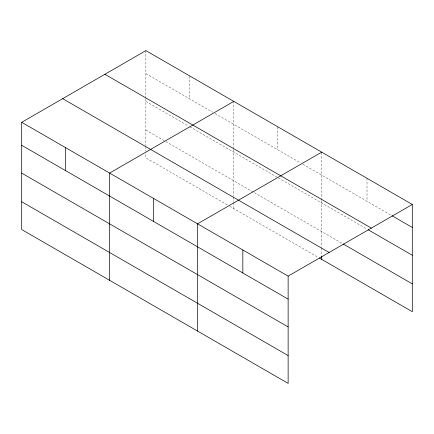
<?xml version="1.0" encoding="UTF-8"?>
<svg xmlns="http://www.w3.org/2000/svg" width="434" height="434" viewBox="0 0 434 434"><rect width="100%" height="100%" fill="white"/><g stroke="black" fill="none" stroke-linecap="round" stroke-linejoin="round"><path stroke-width="0.33" stroke-dasharray="2.17 1.63" d="M233.79 149.47L233.79 196.418M233.79 148.791L233.79 101.388M321.713 200.904L321.713 247.179M321.713 200.226L321.713 152.15M145.867 73.617L212.693 112.194M215.036 113.551L300.61 162.956M302.959 164.312L391.397 215.373M145.867 101.42L188.66 126.12M189.832 126.799L277.755 177.56M278.34 177.897L367.007 229.092M145.867 130.059L165.213 141.229M165.799 141.565L253.722 192.327M254.308 192.669L342.616 243.653M227.345 204.902L145.867 157.862L145.867 153.793M229.689 206.253L318.198 257.351M367.007 178.298L367.007 201.289M321.713 247.857L321.713 255.317M277.755 126.771L277.755 149.757M233.79 197.096L233.79 201.843M233.79 202.521L233.79 208.624M189.832 76.01L189.832 98.995M145.867 50.626L145.867 98.03M145.867 98.708L145.867 145.656M145.867 146.334L145.867 151.081"/><path stroke-width="0.65" d="M288.133 326.927L288.133 276.138L21.7 122.317L21.7 229.548L288.133 383.374L288.133 326.927L21.7 173.106M319.37 258.029L412.3 311.683L412.3 204.452L145.867 50.626L21.7 122.317M233.79 101.388L109.623 173.079L109.623 280.31M321.713 152.15L197.546 223.841L197.546 331.071M288.133 276.138L412.3 204.452M391.978 215.703L412.3 227.438M104.892 74.285L371.325 228.105M368.168 229.76L412.3 255.241M343.196 243.989L412.3 283.885M62.675 98.659L329.108 252.479M21.7 145.303L288.133 299.129M21.7 201.75L288.133 355.571M321.713 255.995L321.713 259.386M242.839 249.989L242.839 272.981M153.582 198.457L153.582 221.448M65.659 147.696L65.659 170.687"/></g></svg>
